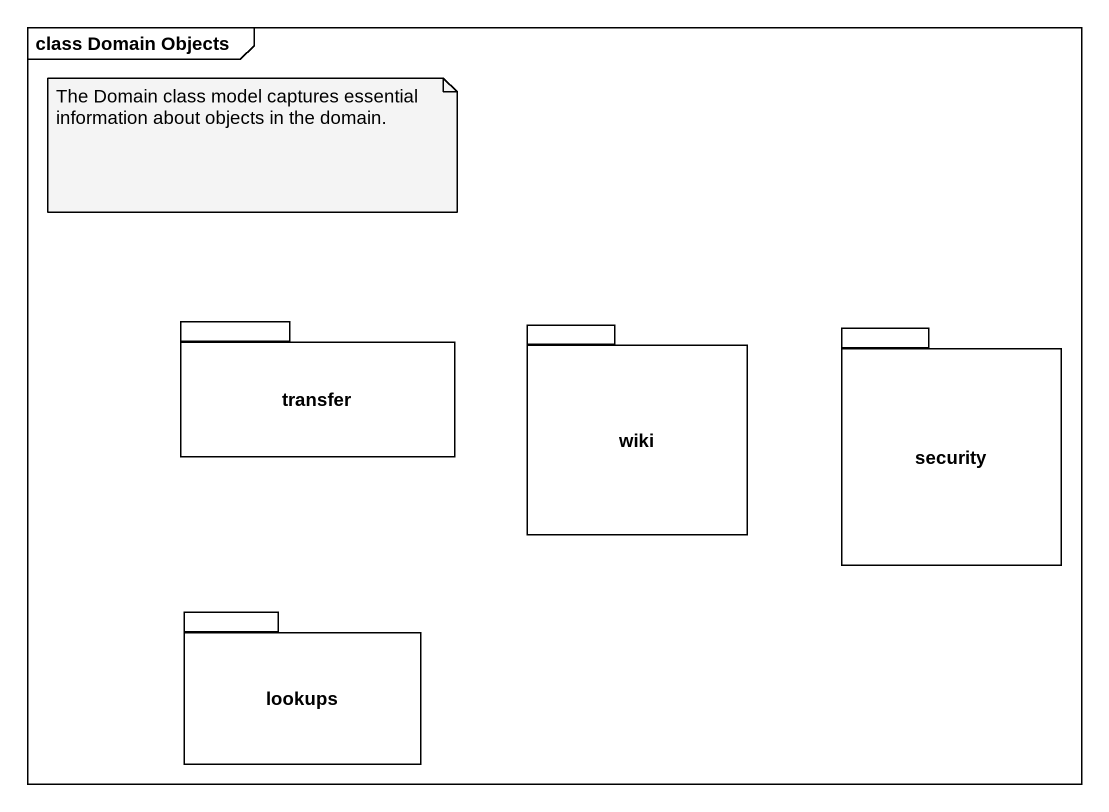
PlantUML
@startuml
mainframe class Domain Objects
package transfer {
}
package wiki {
}
package security {
}
package lookups {
}
note as N1
  The Domain class model captures essential information about objects in the domain.
end note
@enduml
